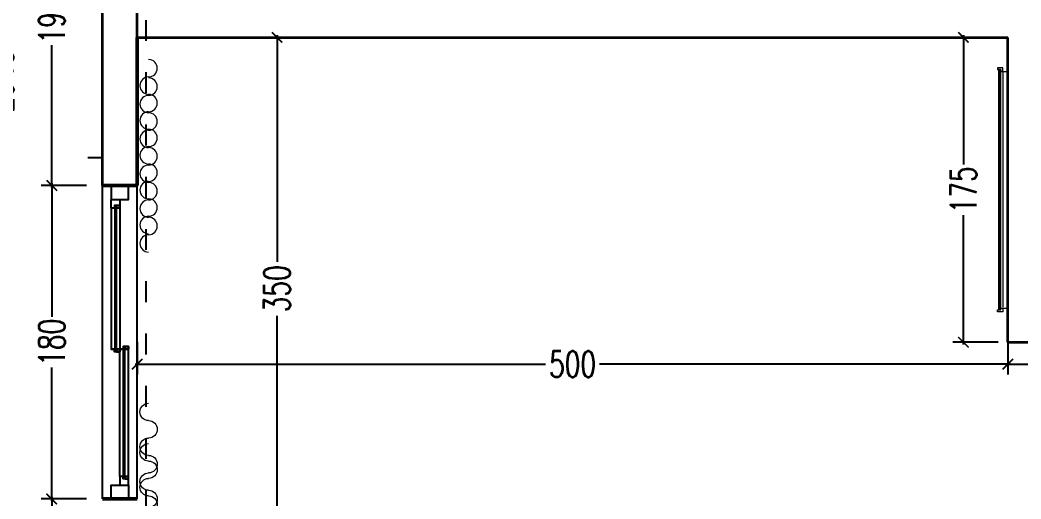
# Model space of a CAD drawing. Header units: centimetres. Extents: x -3207095 to 15275363, y -32656 to 4798027.
# Drawn here: x 690170 to 690744, y 4438049 to 4438324 of the extents above; entities that cross this region are included whole.
import ezdxf

# ---------------------------------------------------------------- set-up
doc = ezdxf.new("R2010")
doc.units = ezdxf.units.CM
doc.linetypes.add('ACAD_ISO03W100', pattern=[30, 12, -18])
doc.linetypes.add('DUZ', pattern=[500, 500])
doc.layers.get('0').update_dxf_attribs({"color": 1, "linetype": 'DUZ'})
for name, color, linetype in [('0 MC MAHAL', 94, 'Continuous'), ('AGAC', 116, 'Continuous'), ('DIM', 1, 'DUZ'), ('PEN', 161, 'Continuous'), ('söve', 26, 'DUZ')]:
    doc.layers.add(name, color=color, linetype=linetype)
for name, color, linetype, lineweight in [('cam', 143, 'Continuous', 20), ('DUV', 220, 'Continuous', 50), ('DUVAR', 7, 'Continuous', 35), ('FE_MOBTEF.2', 33, 'Continuous', 18), ('FE_PERDE', 205, 'Continuous', 15), ('gor25', 142, 'Continuous', 25), ('iç duvar', 7, 'Continuous', 50)]:
    doc.layers.add(name, color=color, linetype=linetype, lineweight=lineweight)
doc.styles.add('DIM', font='ROMANSTW.SHX', dxfattribs={"width": 0.7})
doc.dimstyles.new('1_100', dxfattribs={"dimtxt": 15, "dimasz": 6, "dimexe": 6, "dimexo": 0, "dimgap": 2, "dimtad": 0, "dimdec": 1, "dimzin": 11, "dimdsep": 46, "dimtxsty": 'DIM', "dimblk": 'ARCHTICK', "dimcen": 3, "dimdle": 1.25, "dimclrt": 2, "dimadec": 0, "dimazin": 0, "dimtfac": 1.25, "dimtdec": 1, "dimtix": 1, "dimtofl": 0, "dimtmove": 1, "dimatfit": 3, "dimldrblk": 'ARCHTICK', "dimfxl": 20, "dimfxlon": 1, "dimtolj": 1, "dimtzin": 0, "dimarcsym": 0})

# ---------------------------------------------------------------- blocks, each defined once
blk = doc.blocks.new('GEN_BLOCK00601')
at = {"linetype": 'Continuous', "ltscale": 50}
for centre, start, end in [((50, 50), 0, 180), ((250, 50), 0, 180), ((450, 50), 0, 180), ((650, 50), 0, 180), ((850, 50), 0, 180), ((150, 50), 180, 0), ((350, 50), 180, 0), ((550, 50), 180, 0), ((750, 50), 180, 0), ((950, 50), 180, 0)]:
    blk.add_arc(centre, 50, start, end, dxfattribs=at)
for tag in ['Sfb', 'FLOOR']:
    blk.add_attdef(tag, (0, 0), '', height=1)
blk = doc.blocks.new('rgtkjıtdkfgölv')
at = {"layer": 'FE_MOBTEF.2'}
for p, q in [((104445.9076, 48877.9319), (104445.9076, 48877.9619)), ((104447.2679, 48877.9319), (104447.2679, 48877.9619)), ((104445.9079, 48877.9319), (104445.8879, 48877.9319)), ((104445.8879, 48877.9319), (104445.8879, 48877.9019)), ((104445.8879, 48877.9019), (104445.8979, 48877.9019)), ((104445.8979, 48877.9139), (104445.8979, 48877.9219)), ((104445.8979, 48877.9219), (104447.2779, 48877.9219)), ((104445.8979, 48877.9219), (104445.9079, 48877.9219)), ((104445.8979, 48877.9019), (104445.8979, 48877.9219)), ((104445.8979, 48877.9079), (104445.8979, 48877.9139)), ((104445.8979, 48877.9139), (104447.2779, 48877.9139)), ((104447.2779, 48877.9139), (104445.8979, 48877.9139)), ((104447.2779, 48877.9079), (104445.8979, 48877.9079)), ((104445.9079, 48877.9219), (104445.9079, 48877.9319)), ((104447.2612, 48877.9319), (104445.9143, 48877.9319)), ((104447.2679, 48877.9319), (104447.2879, 48877.9319)), ((104447.2679, 48877.9219), (104447.2679, 48877.9319)), ((104447.2779, 48877.9219), (104447.2679, 48877.9219)), ((104447.2779, 48877.9019), (104447.2779, 48877.9219)), ((104447.2779, 48877.9219), (104447.2779, 48877.9139)), ((104447.2779, 48877.9139), (104447.2779, 48877.9079)), ((104447.2879, 48877.9019), (104447.2779, 48877.9019)), ((104447.2879, 48877.9319), (104447.2879, 48877.9019))]:
    blk.add_line(p, q, dxfattribs=at)
blk = doc.blocks.new('_ArchTick')
at = {"color": 0, "linetype": 'ByBlock', "const_width": 0.15}
blk.add_lwpolyline([(-0.5, -0.5), (0.5, 0.5)], dxfattribs=at)
blk = doc.blocks.new('*D4829')
at = {"layer": 'Defpoints', "color": 0, "linetype": 'Continuous', "lineweight": 5, "transparency": 16777216}
for p in [(690187.82, 4438418.74), (690216.93, 4438418.74), (690216.93, 4438228.74)]:
    blk.add_point(p, dxfattribs=at)
at = {"layer": 'DIM', "color": 0, "linetype": 'Continuous', "lineweight": -2, "transparency": 16777216}
for p, q in [((690187.82, 4438419.99), (690187.82, 4438338.24)), ((690207.82, 4438418.74), (690181.82, 4438418.74)), ((690187.82, 4438227.49), (690187.82, 4438309.24)), ((690207.82, 4438228.74), (690181.82, 4438228.74))]:
    blk.add_line(p, q, dxfattribs=at)
at = {"layer": 'DIM', "color": 0, "linetype": 'Continuous', "lineweight": -2, "transparency": 16777216, "xscale": 6, "yscale": 6, "zscale": 6}
for p, rotation in [((690187.82, 4438418.74), 90), ((690187.82, 4438228.74), 270)]:
    blk.add_blockref('_ArchTick', p, dxfattribs=dict(at, rotation=rotation))
at = {"layer": 'DIM', "color": 2, "linetype": 'Continuous', "lineweight": 5, "transparency": 16777216, "insert": (690187.82, 4438323.74), "char_height": 15, "attachment_point": 5, "rotation": 90, "style": 'DIM'}
blk.add_mtext('\\A1;190', dxfattribs=at)
blk = doc.blocks.new('*D4830')
at = {"layer": 'Defpoints', "color": 0, "linetype": 'Continuous', "lineweight": 5, "transparency": 16777216}
for p in [(690187.82, 4438228.74), (690216.93, 4438228.74), (690216.93, 4438048.74)]:
    blk.add_point(p, dxfattribs=at)
at = {"layer": 'DIM', "color": 0, "linetype": 'Continuous', "lineweight": -2, "transparency": 16777216}
for p, q in [((690187.82, 4438229.99), (690187.82, 4438153.24)), ((690207.82, 4438228.74), (690181.82, 4438228.74)), ((690187.82, 4438047.49), (690187.82, 4438124.24)), ((690207.82, 4438048.74), (690181.82, 4438048.74))]:
    blk.add_line(p, q, dxfattribs=at)
at = {"layer": 'DIM', "color": 0, "linetype": 'Continuous', "lineweight": -2, "transparency": 16777216, "xscale": 6, "yscale": 6, "zscale": 6}
for p, rotation in [((690187.82, 4438228.74), 90), ((690187.82, 4438048.74), 270)]:
    blk.add_blockref('_ArchTick', p, dxfattribs=dict(at, rotation=rotation))
at = {"layer": 'DIM', "color": 2, "linetype": 'Continuous', "lineweight": 5, "transparency": 16777216, "insert": (690187.82, 4438138.74), "char_height": 15, "attachment_point": 5, "rotation": 90, "style": 'DIM'}
blk.add_mtext('\\A1;180', dxfattribs=at)
blk = doc.blocks.new('*D4831')
at = {"layer": 'Defpoints', "color": 0, "linetype": 'Continuous', "lineweight": 5, "transparency": 16777216}
for p in [(690216.93, 4438048.74), (690187.82, 4437858.74), (690216.93, 4437858.74)]:
    blk.add_point(p, dxfattribs=at)
at = {"layer": 'DIM', "color": 0, "linetype": 'Continuous', "lineweight": -2, "transparency": 16777216}
for p, q in [((690207.82, 4438048.74), (690181.82, 4438048.74)), ((690187.82, 4438049.99), (690187.82, 4437968.24)), ((690187.82, 4437857.49), (690187.82, 4437939.24)), ((690207.82, 4437858.74), (690181.82, 4437858.74))]:
    blk.add_line(p, q, dxfattribs=at)
at = {"layer": 'DIM', "color": 0, "linetype": 'Continuous', "lineweight": -2, "transparency": 16777216, "xscale": 6, "yscale": 6, "zscale": 6}
for p, rotation in [((690187.82, 4438048.74), 90), ((690187.82, 4437858.74), 270)]:
    blk.add_blockref('_ArchTick', p, dxfattribs=dict(at, rotation=rotation))
at = {"layer": 'DIM', "color": 2, "linetype": 'Continuous', "lineweight": 5, "transparency": 16777216, "insert": (690187.82, 4437953.74), "char_height": 15, "attachment_point": 5, "rotation": 90, "style": 'DIM'}
blk.add_mtext('\\A1;190', dxfattribs=at)
blk = doc.blocks.new('*D4845')
at = {"layer": 'Defpoints', "color": 0, "linetype": 'Continuous', "lineweight": 5, "transparency": 16777216}
for p in [(690158.36, 4439758.74), (690181.82, 4439758.74), (690181.82, 4436818.74)]:
    blk.add_point(p, dxfattribs=at)
at = {"layer": 'DIM', "color": 0, "linetype": 'Continuous', "lineweight": -2, "transparency": 16777216}
for p, q in [((690178.36, 4439758.74), (690152.36, 4439758.74)), ((690158.36, 4439759.99), (690158.36, 4438309.24)), ((690158.36, 4436817.49), (690158.36, 4438268.24)), ((690178.36, 4436818.74), (690152.36, 4436818.74))]:
    blk.add_line(p, q, dxfattribs=at)
at = {"layer": 'DIM', "color": 0, "linetype": 'Continuous', "lineweight": -2, "transparency": 16777216, "xscale": 6, "yscale": 6, "zscale": 6}
for p, rotation in [((690158.36, 4439758.74), 90), ((690158.36, 4436818.74), 270)]:
    blk.add_blockref('_ArchTick', p, dxfattribs=dict(at, rotation=rotation))
at = {"layer": 'DIM', "color": 2, "linetype": 'Continuous', "lineweight": 5, "transparency": 16777216, "insert": (690158.36, 4438288.74), "char_height": 15, "attachment_point": 5, "rotation": 90, "style": 'DIM'}
blk.add_mtext('\\A1;2940', dxfattribs=at)
blk = doc.blocks.new('*D5748')
at = {"layer": 'Defpoints', "color": 0, "linetype": 'Continuous', "lineweight": 5, "transparency": 16777216}
for p in [(690266.93, 4438313.74), (690277.77, 4437963.74), (690317.21, 4437963.74)]:
    blk.add_point(p, dxfattribs=at)
at = {"layer": 'DIM', "color": 0, "linetype": 'Continuous', "lineweight": -2, "transparency": 16777216}
for p, q in [((690297.21, 4438313.74), (690323.21, 4438313.74)), ((690317.21, 4438314.99), (690317.21, 4438184.91)), ((690317.21, 4437962.49), (690317.21, 4438153.91)), ((690297.21, 4437963.74), (690323.21, 4437963.74))]:
    blk.add_line(p, q, dxfattribs=at)
at = {"layer": 'DIM', "color": 0, "linetype": 'Continuous', "lineweight": -2, "transparency": 16777216, "xscale": 6, "yscale": 6, "zscale": 6}
for p, rotation in [((690317.21, 4438313.74), 90), ((690317.21, 4437963.74), 270)]:
    blk.add_blockref('_ArchTick', p, dxfattribs=dict(at, rotation=rotation))
at = {"layer": 'DIM', "color": 2, "linetype": 'Continuous', "lineweight": 5, "transparency": 16777216, "insert": (690317.21, 4438169.41), "char_height": 15, "attachment_point": 5, "rotation": 90, "style": 'DIM'}
blk.add_mtext('\\A1;350', dxfattribs=at)
blk = doc.blocks.new('*D4603')
at = {"layer": 'Defpoints', "color": 0, "linetype": 'Continuous', "lineweight": 5, "transparency": 16777216}
for p in [(690736.93, 4438138.74), (690864.93, 4438138.74), (690736.93, 4438126.14)]:
    blk.add_point(p, dxfattribs=at)
at = {"layer": 'DIM', "color": 0, "linetype": 'Continuous', "lineweight": -2, "transparency": 16777216}
for p, q in [((690736.93, 4438138.74), (690736.93, 4438120.14)), ((690864.93, 4438138.74), (690864.93, 4438120.14)), ((690735.68, 4438126.14), (690768.19, 4438126.14)), ((690866.18, 4438126.14), (690797.19, 4438126.14))]:
    blk.add_line(p, q, dxfattribs=at)
at = {"layer": 'DIM', "color": 0, "linetype": 'Continuous', "lineweight": -2, "transparency": 16777216, "xscale": 6, "yscale": 6, "zscale": 6, "rotation": 180}
blk.add_blockref('_ArchTick', (690736.93, 4438126.14), dxfattribs=at)
at = {"layer": 'DIM', "color": 0, "linetype": 'Continuous', "lineweight": -2, "transparency": 16777216, "xscale": 6, "yscale": 6, "zscale": 6}
blk.add_blockref('_ArchTick', (690864.93, 4438126.14), dxfattribs=at)
at = {"layer": 'DIM', "color": 2, "linetype": 'Continuous', "lineweight": 5, "transparency": 16777216, "insert": (690782.69, 4438126.14), "char_height": 15, "attachment_point": 5, "style": 'DIM'}
blk.add_mtext('\\A1;128', dxfattribs=at)
blk = doc.blocks.new('*D4604')
at = {"layer": 'Defpoints', "color": 0, "linetype": 'Continuous', "lineweight": 5, "transparency": 16777216}
for p in [(690236.93, 4438138.74), (690736.93, 4438138.74), (690236.93, 4438126.14)]:
    blk.add_point(p, dxfattribs=at)
at = {"layer": 'DIM', "color": 0, "linetype": 'Continuous', "lineweight": -2, "transparency": 16777216}
for p, q in [((690236.93, 4438138.74), (690236.93, 4438120.14)), ((690736.93, 4438138.74), (690736.93, 4438120.14)), ((690235.68, 4438126.14), (690471.43, 4438126.14)), ((690738.18, 4438126.14), (690502.43, 4438126.14))]:
    blk.add_line(p, q, dxfattribs=at)
at = {"layer": 'DIM', "color": 0, "linetype": 'Continuous', "lineweight": -2, "transparency": 16777216, "xscale": 6, "yscale": 6, "zscale": 6, "rotation": 180}
blk.add_blockref('_ArchTick', (690236.93, 4438126.14), dxfattribs=at)
at = {"layer": 'DIM', "color": 0, "linetype": 'Continuous', "lineweight": -2, "transparency": 16777216, "xscale": 6, "yscale": 6, "zscale": 6}
blk.add_blockref('_ArchTick', (690736.93, 4438126.14), dxfattribs=at)
at = {"layer": 'DIM', "color": 2, "linetype": 'Continuous', "lineweight": 5, "transparency": 16777216, "insert": (690486.93, 4438126.14), "char_height": 15, "attachment_point": 5, "style": 'DIM'}
blk.add_mtext('\\A1;500', dxfattribs=at)
blk = doc.blocks.new('*D4608')
at = {"layer": 'Defpoints', "color": 0, "linetype": 'Continuous', "lineweight": 5, "transparency": 16777216}
for p in [(690736.93, 4438313.74), (690711.37, 4438138.74), (690736.93, 4438138.74)]:
    blk.add_point(p, dxfattribs=at)
at = {"layer": 'DIM', "color": 0, "linetype": 'Continuous', "lineweight": -2, "transparency": 16777216}
for p, q in [((690731.37, 4438313.74), (690705.37, 4438313.74)), ((690711.37, 4438314.99), (690711.37, 4438240.74)), ((690711.37, 4438137.49), (690711.37, 4438211.74)), ((690731.37, 4438138.74), (690705.37, 4438138.74))]:
    blk.add_line(p, q, dxfattribs=at)
at = {"layer": 'DIM', "color": 0, "linetype": 'Continuous', "lineweight": -2, "transparency": 16777216, "xscale": 6, "yscale": 6, "zscale": 6}
for p, rotation in [((690711.37, 4438313.74), 90), ((690711.37, 4438138.74), 270)]:
    blk.add_blockref('_ArchTick', p, dxfattribs=dict(at, rotation=rotation))
at = {"layer": 'DIM', "color": 2, "linetype": 'Continuous', "lineweight": 5, "transparency": 16777216, "insert": (690711.37, 4438226.24), "char_height": 15, "attachment_point": 5, "rotation": 90, "style": 'DIM'}
blk.add_mtext('\\A1;175', dxfattribs=at)
blk = doc.blocks.new('*D5819')
at = {"layer": 'Defpoints', "color": 0, "linetype": 'Continuous', "lineweight": 5, "transparency": 16777216}
for p in [(691256.93, 4438668.74), (0, 4437978.74), (691238.54, 4437978.74)]:
    blk.add_point(p, dxfattribs=at)
at = {"layer": 'DIM', "color": 0, "linetype": 'Continuous', "lineweight": -2, "transparency": 16777216}
for p, q in [((691256.93, 4438668.74), (691232.54, 4438668.74)), ((691238.54, 4438669.99), (691238.54, 4438339.24)), ((691238.54, 4437977.49), (691238.54, 4438308.24)), ((691218.54, 4437978.74), (691244.54, 4437978.74))]:
    blk.add_line(p, q, dxfattribs=at)
at = {"layer": 'DIM', "color": 0, "linetype": 'Continuous', "lineweight": -2, "transparency": 16777216, "xscale": 6, "yscale": 6, "zscale": 6}
for p, rotation in [((691238.54, 4438668.74), 90), ((691238.54, 4437978.74), 270)]:
    blk.add_blockref('_ArchTick', p, dxfattribs=dict(at, rotation=rotation))
at = {"layer": 'DIM', "color": 2, "linetype": 'Continuous', "lineweight": 5, "transparency": 16777216, "insert": (691238.54, 4438323.74), "char_height": 15, "attachment_point": 5, "rotation": 90, "style": 'DIM'}
blk.add_mtext('\\A1;690', dxfattribs=at)

msp = doc.modelspace()

# ---------------------------------------------------------------- linework, layer by layer
at = {"color": 232, "linetype": 'ACAD_ISO03W100'}
msp.add_line((690241.93, 4439853.74), (690241.93, 4436723.74), dxfattribs=at)
at = {"layer": 'AGAC'}
for p, q in [((690216.93, 4438048.74), (690216.93, 4438228.74)), ((690216.93, 4438048.74), (690216.93, 4438228.74)), ((690216.93, 4438048.74), (690216.93, 4438228.74)), ((690236.93, 4438048.74), (690236.93, 4438228.74)), ((690236.93, 4438048.74), (690236.93, 4438228.74)), ((690236.93, 4438048.74), (690236.93, 4438228.74))]:
    msp.add_line(p, q, dxfattribs=at)
at = {"layer": 'cam'}
for p, q in [((690223.93, 4438217.24), (690223.93, 4438133.24)), ((690223.93, 4438217.24), (690223.93, 4438133.24)), ((690223.93, 4438217.24), (690223.93, 4438133.24)), ((690224.43, 4438217.24), (690224.43, 4438133.24)), ((690224.43, 4438217.24), (690224.43, 4438133.24)), ((690224.43, 4438217.24), (690224.43, 4438133.24)), ((690224.93, 4438217.24), (690224.93, 4438133.24)), ((690224.93, 4438217.24), (690224.93, 4438133.24)), ((690224.93, 4438217.24), (690224.93, 4438133.24)), ((690228.93, 4438060.24), (690228.93, 4438136.24)), ((690228.93, 4438060.24), (690228.93, 4438136.24)), ((690228.93, 4438060.24), (690228.93, 4438136.24)), ((690229.43, 4438060.24), (690229.43, 4438136.24)), ((690229.43, 4438060.24), (690229.43, 4438136.24)), ((690229.43, 4438060.24), (690229.43, 4438136.24)), ((690229.93, 4438060.24), (690229.93, 4438136.24)), ((690229.93, 4438060.24), (690229.93, 4438136.24)), ((690229.93, 4438060.24), (690229.93, 4438136.24))]:
    msp.add_line(p, q, dxfattribs=at)
at = {"layer": 'DUV'}
for p, q in [((690236.93, 4438228.74), (690236.93, 4438313.74)), ((690236.93, 4438228.74), (690216.93, 4438228.74)), ((690236.93, 4438228.74), (690216.93, 4438228.74)), ((690236.93, 4438228.74), (690216.93, 4438228.74)), ((690236.93, 4438228.74), (690216.93, 4438228.74)), ((690236.93, 4438228.74), (690216.93, 4438228.74)), ((690236.93, 4438228.74), (690216.93, 4438228.74)), ((690236.93, 4438228.74), (690216.93, 4438228.74)), ((690236.93, 4438048.74), (690216.93, 4438048.74)), ((690236.93, 4438048.74), (690216.93, 4438048.74)), ((690236.93, 4438048.74), (690216.93, 4438048.74)), ((690236.93, 4438048.74), (690216.93, 4438048.74)), ((690236.93, 4438048.74), (690216.93, 4438048.74)), ((690236.93, 4438048.74), (690216.93, 4438048.74)), ((690236.93, 4438048.74), (690216.93, 4438048.74))]:
    msp.add_line(p, q, dxfattribs=at)
at = {"layer": 'DUVAR'}
for p, q in [((690216.93, 4438228.74), (690216.93, 4438418.74)), ((690236.93, 4438228.74), (690236.93, 4438418.74)), ((690236.93, 4438313.74), (690736.93, 4438313.74)), ((690236.93, 4438313.74), (690236.93, 4438228.74)), ((690736.93, 4438138.74), (690736.93, 4438313.74)), ((690236.93, 4438228.74), (690216.93, 4438228.74)), ((690236.93, 4438228.74), (690216.93, 4438228.74)), ((690236.93, 4438228.74), (690216.93, 4438228.74)), ((690736.93, 4438138.74), (690864.93, 4438138.74)), ((690236.93, 4438048.74), (690216.93, 4438048.74)), ((690236.93, 4438048.74), (690216.93, 4438048.74)), ((690236.93, 4438048.74), (690216.93, 4438048.74))]:
    msp.add_line(p, q, dxfattribs=at)
at = {"layer": 'gor25'}
for p, q in [((690221.93, 4438215.74), (690221.93, 4438134.74)), ((690221.93, 4438215.74), (690221.93, 4438134.74)), ((690221.93, 4438215.74), (690221.93, 4438134.74)), ((690226.93, 4438215.74), (690226.93, 4438134.74)), ((690226.93, 4438215.74), (690226.93, 4438134.74)), ((690226.93, 4438215.74), (690226.93, 4438134.74)), ((690226.93, 4438061.74), (690226.93, 4438134.74)), ((690226.93, 4438061.74), (690226.93, 4438134.74)), ((690226.93, 4438061.74), (690226.93, 4438134.74)), ((690231.93, 4438061.74), (690231.93, 4438134.74)), ((690231.93, 4438061.74), (690231.93, 4438134.74)), ((690231.93, 4438061.74), (690231.93, 4438134.74))]:
    msp.add_line(p, q, dxfattribs=at)
at = {"layer": 'iç duvar', "color": 7, "lineweight": 18}
for p, q in [((690216.93, 4438228.74), (690216.93, 4438418.74)), ((690216.93, 4438228.74), (690216.93, 4438418.74)), ((690236.93, 4438228.74), (690236.93, 4438418.74))]:
    msp.add_line(p, q, dxfattribs=at)
at = {"layer": 'PEN'}
for points in [[(690221.93, 4438220.74), (690221.93, 4438220.74), (690231.93, 4438220.74), (690231.93, 4438228.74), (690231.93, 4438228.74), (690221.93, 4438228.74), (690221.93, 4438228.74), (690221.93, 4438228.74), (690221.93, 4438220.74)], [(690221.93, 4438220.74), (690221.93, 4438220.74), (690231.93, 4438220.74), (690231.93, 4438228.74), (690231.93, 4438228.74), (690221.93, 4438228.74), (690221.93, 4438228.74), (690221.93, 4438228.74), (690221.93, 4438220.74)], [(690221.93, 4438220.74), (690221.93, 4438220.74), (690231.93, 4438220.74), (690231.93, 4438228.74), (690231.93, 4438228.74), (690221.93, 4438228.74), (690221.93, 4438228.74), (690221.93, 4438228.74), (690221.93, 4438220.74)], [(690221.93, 4438220.74), (690221.93, 4438220.74), (690226.93, 4438220.74), (690226.93, 4438217.24), (690224.93, 4438217.24), (690223.93, 4438217.24), (690223.93, 4438215.74), (690221.93, 4438215.74), (690221.93, 4438220.74)], [(690221.93, 4438220.74), (690221.93, 4438220.74), (690226.93, 4438220.74), (690226.93, 4438217.24), (690224.93, 4438217.24), (690223.93, 4438217.24), (690223.93, 4438215.74), (690221.93, 4438215.74), (690221.93, 4438220.74)], [(690221.93, 4438220.74), (690221.93, 4438220.74), (690226.93, 4438220.74), (690226.93, 4438217.24), (690224.93, 4438217.24), (690223.93, 4438217.24), (690223.93, 4438215.74), (690221.93, 4438215.74), (690221.93, 4438220.74)], [(690226.93, 4438217.24), (690226.93, 4438215.74), (690224.93, 4438215.74), (690224.93, 4438217.24)], [(690226.93, 4438217.24), (690226.93, 4438215.74), (690224.93, 4438215.74), (690224.93, 4438217.24)], [(690226.93, 4438217.24), (690226.93, 4438215.74), (690224.93, 4438215.74), (690224.93, 4438217.24)], [(690221.93, 4438134.74), (690221.93, 4438134.74), (690226.93, 4438134.74), (690226.93, 4438133.24), (690224.93, 4438133.24), (690223.93, 4438133.24), (690223.93, 4438134.74), (690221.93, 4438134.74), (690221.93, 4438134.74)], [(690221.93, 4438134.74), (690221.93, 4438134.74), (690226.93, 4438134.74), (690226.93, 4438133.24), (690224.93, 4438133.24), (690223.93, 4438133.24), (690223.93, 4438134.74), (690221.93, 4438134.74), (690221.93, 4438134.74)], [(690221.93, 4438134.74), (690221.93, 4438134.74), (690226.93, 4438134.74), (690226.93, 4438133.24), (690224.93, 4438133.24), (690223.93, 4438133.24), (690223.93, 4438134.74), (690221.93, 4438134.74), (690221.93, 4438134.74)], [(690226.93, 4438133.24), (690226.93, 4438134.74), (690224.93, 4438134.74), (690224.93, 4438133.24)], [(690226.93, 4438133.24), (690226.93, 4438134.74), (690224.93, 4438134.74), (690224.93, 4438133.24)], [(690226.93, 4438133.24), (690226.93, 4438134.74), (690224.93, 4438134.74), (690224.93, 4438133.24)], [(690226.93, 4438134.74), (690226.93, 4438134.74), (690231.93, 4438134.74), (690231.93, 4438136.24), (690229.93, 4438136.24), (690228.93, 4438136.24), (690228.93, 4438134.74), (690226.93, 4438134.74), (690226.93, 4438134.74)], [(690226.93, 4438134.74), (690226.93, 4438134.74), (690231.93, 4438134.74), (690231.93, 4438136.24), (690229.93, 4438136.24), (690228.93, 4438136.24), (690228.93, 4438134.74), (690226.93, 4438134.74), (690226.93, 4438134.74)], [(690226.93, 4438134.74), (690226.93, 4438134.74), (690231.93, 4438134.74), (690231.93, 4438136.24), (690229.93, 4438136.24), (690228.93, 4438136.24), (690228.93, 4438134.74), (690226.93, 4438134.74), (690226.93, 4438134.74)], [(690231.93, 4438136.24), (690231.93, 4438134.74), (690229.93, 4438134.74), (690229.93, 4438136.24)], [(690231.93, 4438136.24), (690231.93, 4438134.74), (690229.93, 4438134.74), (690229.93, 4438136.24)], [(690231.93, 4438136.24), (690231.93, 4438134.74), (690229.93, 4438134.74), (690229.93, 4438136.24)], [(690226.93, 4438056.74), (690226.93, 4438056.74), (690231.93, 4438056.74), (690231.93, 4438060.24), (690229.93, 4438060.24), (690228.93, 4438060.24), (690228.93, 4438061.74), (690226.93, 4438061.74), (690226.93, 4438056.74)], [(690226.93, 4438056.74), (690226.93, 4438056.74), (690231.93, 4438056.74), (690231.93, 4438060.24), (690229.93, 4438060.24), (690228.93, 4438060.24), (690228.93, 4438061.74), (690226.93, 4438061.74), (690226.93, 4438056.74)], [(690226.93, 4438056.74), (690226.93, 4438056.74), (690231.93, 4438056.74), (690231.93, 4438060.24), (690229.93, 4438060.24), (690228.93, 4438060.24), (690228.93, 4438061.74), (690226.93, 4438061.74), (690226.93, 4438056.74)], [(690231.93, 4438060.24), (690231.93, 4438061.74), (690229.93, 4438061.74), (690229.93, 4438060.24)], [(690231.93, 4438060.24), (690231.93, 4438061.74), (690229.93, 4438061.74), (690229.93, 4438060.24)], [(690231.93, 4438060.24), (690231.93, 4438061.74), (690229.93, 4438061.74), (690229.93, 4438060.24)], [(690221.93, 4438056.74), (690221.93, 4438056.74), (690231.93, 4438056.74), (690231.93, 4438048.74), (690231.93, 4438048.74), (690221.93, 4438048.74), (690221.93, 4438048.74), (690221.93, 4438048.74), (690221.93, 4438056.74)], [(690221.93, 4438056.74), (690221.93, 4438056.74), (690231.93, 4438056.74), (690231.93, 4438048.74), (690231.93, 4438048.74), (690221.93, 4438048.74), (690221.93, 4438048.74), (690221.93, 4438048.74), (690221.93, 4438056.74)], [(690221.93, 4438056.74), (690221.93, 4438056.74), (690231.93, 4438056.74), (690231.93, 4438048.74), (690231.93, 4438048.74), (690221.93, 4438048.74), (690221.93, 4438048.74), (690221.93, 4438048.74), (690221.93, 4438056.74)]]:
    msp.add_lwpolyline(points, close=True, dxfattribs=at)
at = {"layer": 'söve'}
msp.add_line((690208.56, 4438244.87), (690216.93, 4438244.87), dxfattribs=at)

# ---------------------------------------------------------------- block references
at = {"layer": '0 MC MAHAL', "xscale": -99.999999999621, "yscale": 99.999999999621, "zscale": 99.999999999621, "rotation": 270}
msp.add_blockref('rgtkjıtdkfgölv', (-4197059.26, -6006432.53), dxfattribs=at)
at = {"layer": 'FE_PERDE', "extrusion": (0, 0, -1), "yscale": 0.100000202655411, "zscale": -0.100000202655411}
for p, xscale, rotation in [((-690238.43, 4438301.07), -0.100000202655411, 90), ((-690238.43, 4437980.52), 0.100000202655411, 90), ((-690238.43, 4437980.52), 0.100000202655411, 90.00000000000001)]:
    msp.add_blockref('GEN_BLOCK00601', p, dxfattribs=dict(at, xscale=xscale, rotation=rotation))
at = {"layer": 'FE_PERDE', "yscale": 0.100000202655411, "zscale": 0.100000202655411, "rotation": 270}
for p, xscale in [((690238.43, 4438290.48), 0.100000202655411), ((690238.43, 4438290.48), 0.100000202655411), ((690238.43, 4438003.74), -0.100000202655411)]:
    msp.add_blockref('GEN_BLOCK00601', p, dxfattribs=dict(at, xscale=xscale))

# ---------------------------------------------------------------- dimensions: what is measured, and where the dimension line sits
at = {"layer": 'DIM', "linetype": 'Continuous', "lineweight": 5}
for base, p1, p2, picture, middle in [((690158.36, 4439758.74), (690181.82, 4436818.74), (690181.82, 4439758.74), '*D4845', (690158.36, 4438288.74)), ((691238.54, 4437978.74), (691256.93, 4438668.74), (0, 4437978.74), '*D5819', (691238.54, 4438323.74)), ((690187.82, 4438418.74), (690216.93, 4438228.74), (690216.93, 4438418.74), '*D4829', (690187.82, 4438323.74)), ((690711.37, 4438138.74), (690736.93, 4438313.74), (690736.93, 4438138.74), '*D4608', (690711.37, 4438226.24)), ((690187.82, 4438228.74), (690216.93, 4438048.74), (690216.93, 4438228.74), '*D4830', (690187.82, 4438138.74)), ((690187.82, 4437858.74), (690216.93, 4438048.74), (690216.93, 4437858.74), '*D4831', (690187.82, 4437953.74))]:
    dim = msp.add_linear_dim(base=base, p1=p1, p2=p2, angle=90, dimstyle='1_100', dxfattribs=at)
    dim.commit()
    dim.dimension.update_dxf_attribs({"geometry": picture, "text_midpoint": middle})
dim = msp.add_linear_dim(base=(690317.21, 4437963.74), p1=(690266.93, 4438313.74), p2=(690277.77, 4437963.74), angle=90, dimstyle='1_100', dxfattribs=at)
dim.commit()
dim.dimension.update_dxf_attribs({"geometry": '*D5748', "text_midpoint": (690317.21, 4438169.41), "dimtype": 160})
dim = msp.add_linear_dim(base=(690236.93, 4438126.14), p1=(690736.93, 4438138.74), p2=(690236.93, 4438138.74), dimstyle='1_100', dxfattribs=at)
dim.commit()
dim.dimension.update_dxf_attribs({"geometry": '*D4604', "text_midpoint": (690486.93, 4438126.14)})
dim = msp.add_linear_dim(base=(690736.93, 4438126.14), p1=(690864.93, 4438138.74), p2=(690736.93, 4438138.74), dimstyle='1_100', dxfattribs=at)
dim.commit()
dim.dimension.update_dxf_attribs({"geometry": '*D4603', "text_midpoint": (690782.69, 4438126.14), "dimtype": 160})

doc.saveas('drawing.dxf')
